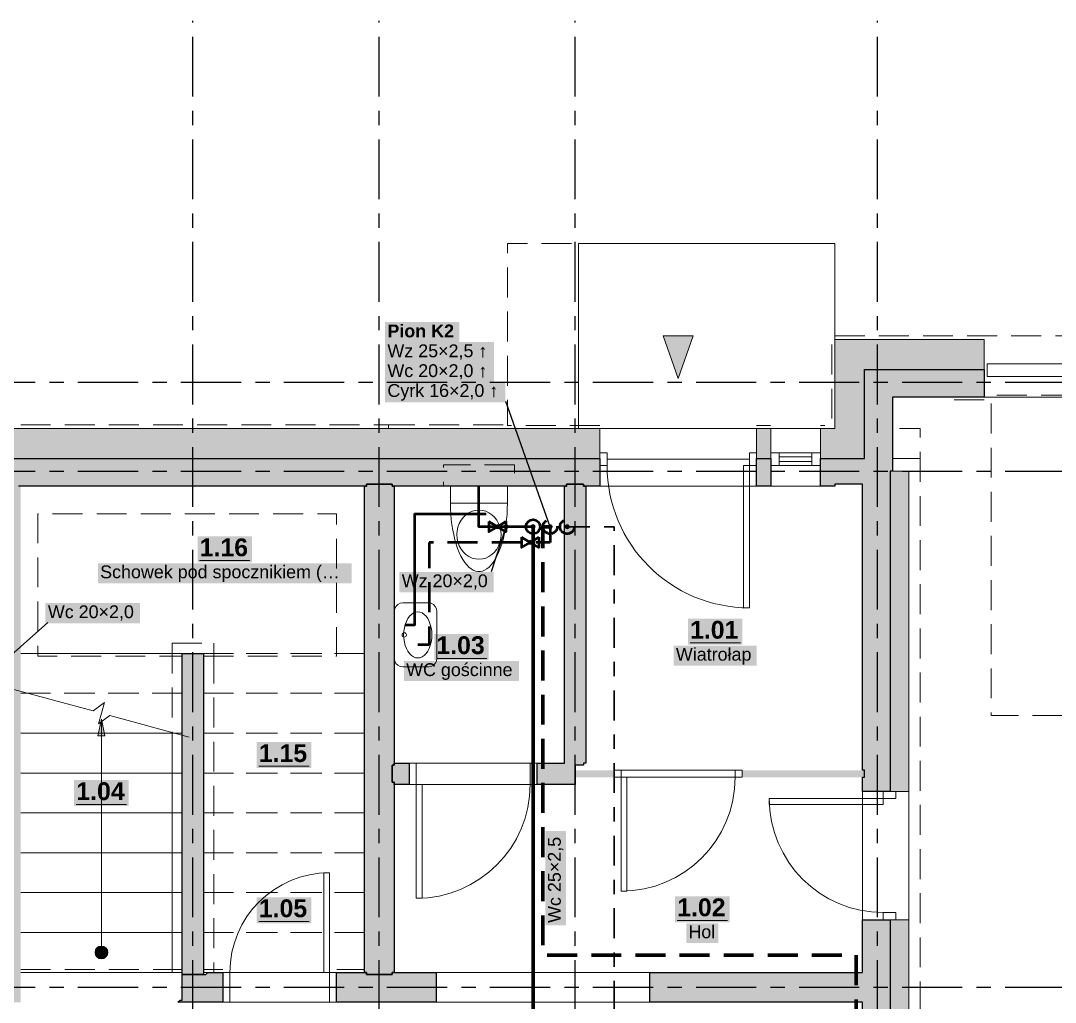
# Model space of a CAD drawing. Header units: metres. Extents: x -4.1 to 23.7, y -4.1 to 11.9.
# Drawn here: x 5.98 to 13.25, y 5.02 to 11.91 of the extents above; entities that cross this region are included whole.
import ezdxf

# ---------------------------------------------------------------- set-up
doc = ezdxf.new("R2010")
doc.units = ezdxf.units.M
for name, pattern in [('KRESKOWA', [5.25, 4.2, -1.05]), ('PUNKTOWA', [10.5, 8.4, -1.05, 0, -1.05]), ('PUNKTOWA_KROTKA', [6.3, 4.2, -1.05, 0, -1.05])]:
    doc.linetypes.add(name, pattern=pattern)
doc.layers.add('A-MASKA', color=7, linetype='Continuous', lineweight=18)
doc.layers.add('S-OPISY', color=2, linetype='Continuous', lineweight=25)
for name, color, linetype, lineweight, true_color in [('I-OSIE', 8, 'PUNKTOWA', 18, 0x7a7a7a), ('I-PODKLAD', 8, 'Continuous', 18, 0x9a9a9a), ('I-PODKLAD-SCIANY', 8, 'Continuous', 25, 0x6e6e6e), ('I-PODKLAD-WYPELN', 254, 'Continuous', 18, 0xe6e6e6), ('I-POMIESZCZENIA', 8, 'Continuous', 25, 0x4a4a4a), ('S-CWU', 1, 'KRESKOWA', 35, 0xd00000), ('S-CYRK', 6, 'PUNKTOWA_KROTKA', 25, 0xb000b0), ('S-URZADZENIA', 2, 'Continuous', 35, 0x303030), ('S-WODA', 5, 'Continuous', 35, 0x0050c8)]:
    doc.layers.add(name, color=color, linetype=linetype, lineweight=lineweight, true_color=true_color)
doc.styles.add('PL_ARIAL', font='arial.ttf')
doc.styles.add('PL_ARIAL_B', font='arialbd.ttf')

msp = doc.modelspace()

# ---------------------------------------------------------------- hatches: boundary and pattern name
at = {"layer": 'A-MASKA', "true_color": 0xffffff}
for points in [[(8.5392, 9.6528), (9.0612, 9.6528), (9.0612, 9.7976), (8.5392, 9.7976)], [(8.5392, 9.5133), (9.3049, 9.5133), (9.3049, 9.6581), (8.5392, 9.6581)], [(8.5392, 9.3738), (9.3049, 9.3738), (9.3049, 9.5186), (8.5392, 9.5186)], [(8.5392, 9.2343), (9.3849, 9.2343), (9.3849, 9.3791), (8.5392, 9.3791)], [(7.2226, 8.1101), (7.6062, 8.1101), (7.6062, 8.2926), (7.2226, 8.2926)], [(6.5233, 7.9633), (8.3055, 7.9633), (8.3055, 8.1031), (6.5233, 8.1031)], [(8.64, 7.8981), (9.304, 7.8981), (9.304, 8.0429), (8.64, 8.0429)], [(6.1535, 7.6805), (6.8175, 7.6805), (6.8175, 7.8253), (6.1535, 7.8253)], [(10.6682, 7.5312), (11.0518, 7.5312), (11.0518, 7.7137), (10.6682, 7.7137)], [(8.8857, 7.423), (9.2693, 7.423), (9.2693, 7.6055), (8.8857, 7.6055)], [(10.5687, 7.3844), (11.1513, 7.3844), (11.1513, 7.5242), (10.5687, 7.5242)], [(8.6735, 7.2762), (9.4815, 7.2762), (9.4815, 7.416), (8.6735, 7.416)], [(7.6382, 6.665), (8.0218, 6.665), (8.0218, 6.8475), (7.6382, 6.8475)], [(6.3557, 6.3975), (6.7393, 6.3975), (6.7393, 6.58), (6.3557, 6.58)], [(9.8123, 5.5598), (9.8123, 6.2238), (9.6675, 6.2238), (9.6675, 5.5598)], [(7.6382, 5.575), (8.0218, 5.575), (8.0218, 5.7575), (7.6382, 5.7575)], [(10.5778, 5.582), (10.9614, 5.582), (10.9614, 5.7645), (10.5778, 5.7645)], [(10.6565, 5.4352), (10.8828, 5.4352), (10.8828, 5.575), (10.6565, 5.575)]]:
    msp.add_hatch(color=7, dxfattribs=at).paths.add_polyline_path(points)
at = {"layer": 'I-PODKLAD-WYPELN', "true_color": 0xcfcfcf}
for points in [[(10.6, 9.4), (10.705, 9.7), (10.495, 9.7)], [(6.5475, 7.008), (6.5724, 6.8906), (6.5226, 6.8906)], [(9.875, 6.65), (10.15, 6.65), (10.15, 6.6), (9.875, 6.6)], [(11.91, 6.6), (11.05, 6.6), (11.05, 6.65), (11.91, 6.65)]]:
    msp.add_hatch(color=7, dxfattribs=at).paths.add_polyline_path(points)
at = {"layer": 'I-PODKLAD-WYPELN', "true_color": 0xe4e4e4}
h = msp.add_hatch(color=7, dxfattribs=at)
h.paths.add_polyline_path([(11.895, 8.66), (11.895, 8.66), (11.7, 8.66), (11.7, 8.66), (11.7, 8.66), (11.7, 8.66), (11.7, 8.66), (11.7, 8.66), (11.7, 8.66), (11.7, 8.66), (11.7, 8.66), (11.7, 8.66), (11.7, 8.66), (11.7, 8.66), (11.7, 8.66), (11.7, 8.66), (11.7, 8.66), (11.7, 8.66), (11.7, 8.66), (11.7, 8.645), (11.7, 8.645), (11.7, 8.645), (11.6, 8.645), (11.6, 8.645), (11.6, 8.645), (11.6, 8.84), (11.6, 8.84), (11.6, 8.84), (11.6, 8.84), (11.6, 9.05), (11.7, 9.05), (11.7, 9.675), (12.75, 9.675), (12.75, 9.465), (12.75, 9.27), (12.105, 9.27), (12.105, 9.27), (12.105, 9.27), (12.105, 9.27), (12.105, 8.75), (12.105, 8.75), (12.105, 8.75), (12.22, 8.75), (12.22, 8.75), (12.22, 8.75), (12.22, 6.5), (12.22, 6.5), (12.22, 6.5), (12.09, 6.5), (12.09, 6.5), (12.09, 6.5), (12.09, 6.5), (12.09, 6.5), (11.895, 6.5), (11.895, 6.5), (11.895, 6.5), (11.895, 6.6), (11.895, 6.6), (11.895, 6.6), (11.05, 6.6), (11.05, 6.65), (11.895, 6.65), (11.895, 6.65), (11.895, 6.65), (11.895, 8.66)])
h.paths.add_polyline_path([(11.91, 9.285), (11.91, 9.285), (11.91, 9.285), (11.91, 9.285)], flags=0)
h.paths.add_polyline_path([(11.91, 8.84), (11.91, 8.84), (11.91, 8.84), (11.91, 8.84)], flags=0)
h.paths.add_polyline_path([(11.91, 8.75), (11.91, 8.75), (11.91, 8.75), (11.91, 8.75), (11.91, 8.75)], flags=0)
h.paths.add_polyline_path([(12.09, 8.75), (12.09, 8.75), (12.09, 8.75), (12.09, 8.75), (12.09, 8.75)], flags=0)
h.paths.add_polyline_path([(12.09, 9.285), (12.09, 9.285), (12.09, 9.285), (12.09, 9.285)], flags=0)
h = msp.add_hatch(color=7, dxfattribs=at)
h.paths.add_polyline_path([(5.27, 5.23), (5.27, 5.23), (5.27, 5.23), (5.27, 6.35), (5.27, 6.35), (5.27, 6.35), (5.27, 6.35), (5.27, 6.35), (5.15, 6.35), (5.15, 6.35), (5.15, 6.35), (5.15, 6.365), (5.15, 6.365), (5.15, 6.365), (5.15, 6.365), (5.15, 6.5), (5.15, 6.5), (5.15, 6.5), (5.15, 6.5), (5.15, 6.5), (5.77, 6.5), (5.77, 6.5), (5.77, 6.5), (5.77, 6.5), (5.77, 6.5), (5.77, 8.645), (5.77, 8.645), (5.77, 8.645), (5.77, 8.645), (5.77, 8.645), (5.1, 8.645), (5.1, 8.645), (5.1, 8.645), (5.1, 8.84), (5.1, 8.84), (5.1, 8.84), (5.1, 8.84), (5.1, 9.05), (10.05, 9.05), (10.05, 8.84), (10.05, 8.84), (10.05, 8.84), (10.05, 8.84), (10.05, 8.645), (10.05, 8.645), (10.05, 8.645), (9.95, 8.645), (9.95, 6.7), (9.935, 6.7), (9.935, 6.7), (9.935, 6.7), (9.935, 6.7), (9.935, 6.7), (9.935, 6.7), (9.935, 6.7), (9.935, 6.7), (9.935, 6.7), (9.935, 6.7), (9.935, 6.7), (9.935, 6.685), (9.875, 6.685), (9.875, 6.685), (9.875, 6.685), (9.875, 6.685), (9.875, 6.685), (9.875, 6.65), (10.15, 6.65), (10.15, 6.6), (9.875, 6.6), (9.875, 6.565), (9.875, 6.565), (9.875, 6.565), (9.875, 6.55), (9.875, 6.55), (9.875, 6.55), (9.61, 6.55), (9.61, 6.55), (9.61, 6.55), (9.61, 6.565), (9.61, 6.565), (9.61, 6.565), (9.61, 6.565), (9.61, 6.7), (9.61, 6.7), (9.61, 6.7), (9.61, 6.7), (9.61, 6.7), (9.8, 6.7), (9.8, 8.645), (8.605, 8.645), (8.605, 8.645), (8.605, 8.645), (8.605, 6.7), (8.605, 6.7), (8.605, 6.7), (8.605, 6.7), (8.605, 6.7), (8.71, 6.7), (8.71, 6.7), (8.71, 6.7), (8.71, 6.7), (8.71, 6.7), (8.71, 6.565), (8.71, 6.565), (8.71, 6.565), (8.71, 6.55), (8.71, 6.55), (8.71, 6.55), (8.605, 6.55), (8.605, 6.55), (8.605, 6.55), (8.605, 5.23), (8.605, 5.23), (8.605, 5.23), (8.9, 5.23), (8.9, 5.23), (8.9, 5.23), (8.9, 5.23), (8.9, 5.23), (8.9, 5.035), (8.9, 5.035), (8.9, 5.035), (8.9, 5.02), (8.9, 5.02), (8.9, 5.02), (8.5, 5.02), (8.5, 5.02), (8.5, 5.02), (8.5, 5.02), (8.5, 5.02), (8.2, 5.02), (8.2, 5.02), (8.2, 5.02), (8.2, 5.035), (8.2, 5.035), (8.2, 5.035), (8.2, 5.035), (8.2, 5.23), (8.2, 5.23), (8.2, 5.23), (8.2, 5.23), (8.2, 5.23), (8.395, 5.23), (8.395, 5.23), (8.395, 5.23), (8.395, 5.23), (8.395, 5.23), (8.395, 8.645), (8.395, 8.645), (8.395, 8.645), (8.395, 8.645), (8.395, 8.645), (5.98, 8.645), (5.98, 8.645), (5.98, 8.645), (5.98, 5.02), (5.98, 5.02), (5.98, 5.02), (5.98, 5.02), (5.98, 5.02), (5.1, 5.02), (5.1, 5.02), (5.1, 5.02), (5.1, 5.035), (5.1, 5.035), (5.1, 5.035), (5.1, 5.035), (5.1, 5.23), (5.1, 5.23), (5.1, 5.23), (5.1, 5.23), (5.1, 5.23), (5.27, 5.23), (5.27, 5.23)])
h.paths.add_polyline_path([(8.5, 5.035), (8.5, 5.035), (8.5, 5.035), (8.5, 5.035), (8.5, 5.035), (8.5, 5.035), (8.5, 5.02)], flags=0)
h.paths.add_polyline_path([(5.77, 5.23), (5.77, 5.23), (5.77, 5.23), (5.77, 5.23), (5.77, 5.23), (5.77, 5.23), (5.77, 5.23), (5.77, 5.23), (5.77, 5.23), (5.77, 6.35), (5.77, 6.35), (5.77, 6.35), (5.37, 6.35), (5.37, 6.35), (5.37, 6.35), (5.37, 5.23), (5.37, 5.23), (5.37, 5.23)], flags=0)
h.paths.add_polyline_path([(8.5, 5.215), (8.5, 5.215), (8.5, 5.215), (8.5, 5.215), (8.5, 5.215), (8.5, 5.215), (8.5, 5.215), (8.5, 5.215), (8.5, 5.215)], flags=0)
for points in [[(11.15, 8.645), (11.15, 8.84), (11.15, 8.84), (11.15, 8.84), (11.15, 8.84), (11.15, 9.05), (11.25, 9.05), (11.25, 8.84), (11.25, 8.84), (11.25, 8.84), (11.25, 8.84), (11.25, 8.645), (11.25, 8.645), (11.25, 8.645), (11.15, 8.645), (11.15, 8.645)], [(7.115, 5.035), (7.115, 5.035), (7.115, 5.035), (7.115, 5.035), (7.115, 5.035), (7.115, 5.035), (7.115, 5.035), (7.115, 5.035), (7.115, 5.035), (7.115, 5.035), (7.115, 5.035), (7.115, 5.215), (7.115, 5.215), (7.115, 5.215), (7.115, 5.215), (7.115, 5.215), (7.115, 5.215), (7.115, 7.47), (7.265, 7.47), (7.265, 5.215), (7.28, 5.215), (7.28, 5.215), (7.28, 5.215), (7.28, 5.215), (7.28, 5.215), (7.28, 5.215), (7.28, 5.215), (7.28, 5.215), (7.28, 5.215), (7.28, 5.215), (7.28, 5.215), (7.28, 5.215), (7.295, 5.23), (7.295, 5.23), (7.295, 5.23), (7.295, 5.23), (7.295, 5.23), (7.4, 5.23), (7.4, 5.23), (7.4, 5.23), (7.4, 5.23), (7.4, 5.23), (7.4, 5.035), (7.4, 5.035), (7.4, 5.035), (7.4, 5.02), (7.4, 5.02), (7.4, 5.02), (7.085, 5.02), (7.085, 5.02), (7.085, 5.02), (7.1, 5.035), (7.1, 5.035), (7.1, 5.035), (7.115, 5.035), (7.115, 5.035), (7.115, 5.035), (7.115, 5.035), (7.115, 5.035), (7.115, 5.035)]]:
    msp.add_hatch(color=7, dxfattribs=at).paths.add_polyline_path(points)
h = msp.add_hatch(color=7, dxfattribs=at)
h.paths.add_polyline_path([(11.895, 5.23), (11.895, 5.23), (11.895, 5.23), (11.895, 5.6), (11.895, 5.6), (11.895, 5.6), (12.09, 5.6), (12.09, 5.6), (12.09, 5.6), (12.09, 5.6), (12.09, 5.6), (12.22, 5.6), (12.22, 5.6), (12.22, 5.6), (12.22, 3.095), (13.6, 3.095), (13.6, 2.965), (13.6, 2.77), (12.22, 2.77), (12.22, 2.785), (12.105, 2.785), (12.105, 1.25), (12.09, 1.25), (11.895, 1.25), (11.895, 2.875), (11.895, 2.875), (11.895, 2.875), (11.895, 2.875), (11.895, 5.02), (11.895, 5.02), (11.895, 5.02), (10.4, 5.02), (10.4, 5.02), (10.4, 5.02), (10.4, 5.035), (10.4, 5.035), (10.4, 5.035), (10.4, 5.035), (10.4, 5.23), (10.4, 5.23), (10.4, 5.23), (10.4, 5.23), (10.4, 5.23), (11.895, 5.23), (11.895, 5.23)])
h.paths.add_polyline_path([(12.09, 2.965), (12.09, 2.965), (12.09, 2.965), (12.09, 2.965)], flags=0)
h.paths.add_polyline_path([(12.22, 2.965), (12.22, 2.965), (12.22, 2.965), (12.22, 2.965)], flags=0)
h.paths.add_polyline_path([(12.09, 2.875), (12.09, 2.875), (12.09, 2.875), (12.09, 2.875)], flags=0)
at = {"layer": 'I-PODKLAD-WYPELN', "true_color": 0xffffff}
msp.add_hatch(color=7, dxfattribs=at).paths.add_polyline_path([(6.5925, 5.37), (6.5923, 5.3656), (6.5916, 5.3612), (6.5906, 5.3569), (6.5891, 5.3528), (6.5872, 5.3488), (6.5849, 5.345), (6.5823, 5.3415), (6.5793, 5.3382), (6.576, 5.3352), (6.5725, 5.3326), (6.5687, 5.3303), (6.5647, 5.3284), (6.5606, 5.3269), (6.5563, 5.3259), (6.5519, 5.3252), (6.5475, 5.325), (6.5431, 5.3252), (6.5387, 5.3259), (6.5344, 5.3269), (6.5303, 5.3284), (6.5263, 5.3303), (6.5225, 5.3326), (6.519, 5.3352), (6.5157, 5.3382), (6.5127, 5.3415), (6.5101, 5.345), (6.5078, 5.3488), (6.5059, 5.3528), (6.5044, 5.3569), (6.5034, 5.3612), (6.5027, 5.3656), (6.5025, 5.37), (6.5027, 5.3744), (6.5034, 5.3788), (6.5044, 5.3831), (6.5059, 5.3872), (6.5078, 5.3912), (6.5101, 5.395), (6.5127, 5.3985), (6.5157, 5.4018), (6.519, 5.4048), (6.5225, 5.4074), (6.5263, 5.4097), (6.5303, 5.4116), (6.5344, 5.4131), (6.5387, 5.4141), (6.5431, 5.4148), (6.5475, 5.415), (6.5519, 5.4148), (6.5563, 5.4141), (6.5606, 5.4131), (6.5647, 5.4116), (6.5687, 5.4097), (6.5725, 5.4074), (6.576, 5.4048), (6.5793, 5.4018), (6.5823, 5.3985), (6.5849, 5.395), (6.5872, 5.3912), (6.5891, 5.3872), (6.5906, 5.3831), (6.5916, 5.3788), (6.5923, 5.3744)])
at = {"layer": 'S-CWU', "true_color": 0x000000}
msp.add_hatch(color=7, dxfattribs=at).paths.add_polyline_path([(9.7175, 8.36), (9.7169, 8.3645), (9.7152, 8.3687), (9.7124, 8.3724), (9.7087, 8.3752), (9.7045, 8.3769), (9.7, 8.3775), (9.6955, 8.3769), (9.6913, 8.3752), (9.6876, 8.3724), (9.6848, 8.3687), (9.6831, 8.3645), (9.6825, 8.36), (9.6831, 8.3555), (9.6848, 8.3513), (9.6876, 8.3476), (9.6913, 8.3448), (9.6955, 8.3431), (9.7, 8.3425), (9.7045, 8.3431), (9.7087, 8.3448), (9.7124, 8.3476), (9.7152, 8.3513), (9.7169, 8.3555)])
at = {"layer": 'S-CYRK', "true_color": 0x000000}
msp.add_hatch(color=7, dxfattribs=at).paths.add_polyline_path([(9.8375, 8.36), (9.8369, 8.3645), (9.8352, 8.3687), (9.8324, 8.3724), (9.8287, 8.3752), (9.8245, 8.3769), (9.82, 8.3775), (9.8155, 8.3769), (9.8112, 8.3752), (9.8076, 8.3724), (9.8048, 8.3687), (9.8031, 8.3645), (9.8025, 8.36), (9.8031, 8.3555), (9.8048, 8.3513), (9.8076, 8.3476), (9.8112, 8.3448), (9.8155, 8.3431), (9.82, 8.3425), (9.8245, 8.3431), (9.8287, 8.3448), (9.8324, 8.3476), (9.8352, 8.3513), (9.8369, 8.3555)])
at = {"layer": 'S-OPISY', "true_color": 0x000000}
for points in [[(9.4075, 8.36), (9.4069, 8.3645), (9.4052, 8.3687), (9.4024, 8.3724), (9.3987, 8.3752), (9.3945, 8.3769), (9.39, 8.3775), (9.3855, 8.3769), (9.3813, 8.3752), (9.3776, 8.3724), (9.3748, 8.3687), (9.3731, 8.3645), (9.3725, 8.36), (9.3731, 8.3555), (9.3748, 8.3513), (9.3776, 8.3476), (9.3813, 8.3448), (9.3855, 8.3431), (9.39, 8.3425), (9.3945, 8.3431), (9.3987, 8.3448), (9.4024, 8.3476), (9.4052, 8.3513), (9.4069, 8.3555)], [(9.7175, 8.36), (9.7169, 8.3645), (9.7152, 8.3687), (9.7124, 8.3724), (9.7087, 8.3752), (9.7045, 8.3769), (9.7, 8.3775), (9.6955, 8.3769), (9.6913, 8.3752), (9.6876, 8.3724), (9.6848, 8.3687), (9.6831, 8.3645), (9.6825, 8.36), (9.6831, 8.3555), (9.6848, 8.3513), (9.6876, 8.3476), (9.6913, 8.3448), (9.6955, 8.3431), (9.7, 8.3425), (9.7045, 8.3431), (9.7087, 8.3448), (9.7124, 8.3476), (9.7152, 8.3513), (9.7169, 8.3555)]]:
    msp.add_hatch(color=7, dxfattribs=at).paths.add_polyline_path(points)
at = {"layer": 'S-URZADZENIA', "true_color": 0x000000}
for points in [[(9.3468, 8.36), (9.3455, 8.3664), (9.3419, 8.3719), (9.3364, 8.3755), (9.33, 8.3768), (9.3236, 8.3755), (9.3181, 8.3719), (9.3145, 8.3664), (9.3132, 8.36), (9.3145, 8.3536), (9.3181, 8.3481), (9.3236, 8.3445), (9.33, 8.3432), (9.3364, 8.3445), (9.3419, 8.3481), (9.3455, 8.3536)], [(9.5768, 8.25), (9.5755, 8.2564), (9.5719, 8.2619), (9.5664, 8.2655), (9.56, 8.2668), (9.5536, 8.2655), (9.5481, 8.2619), (9.5445, 8.2564), (9.5432, 8.25), (9.5445, 8.2436), (9.5481, 8.2381), (9.5536, 8.2345), (9.56, 8.2332), (9.5664, 8.2345), (9.5719, 8.2381), (9.5755, 8.2436)]]:
    msp.add_hatch(color=7, dxfattribs=at).paths.add_polyline_path(points)
at = {"layer": 'S-WODA', "true_color": 0x000000}
msp.add_hatch(color=7, dxfattribs=at).paths.add_polyline_path([(9.5975, 8.36), (9.5969, 8.3645), (9.5952, 8.3687), (9.5924, 8.3724), (9.5887, 8.3752), (9.5845, 8.3769), (9.58, 8.3775), (9.5755, 8.3769), (9.5713, 8.3752), (9.5676, 8.3724), (9.5648, 8.3687), (9.5631, 8.3645), (9.5625, 8.36), (9.5631, 8.3555), (9.5648, 8.3513), (9.5676, 8.3476), (9.5713, 8.3448), (9.5755, 8.3431), (9.58, 8.3425), (9.5845, 8.3431), (9.5887, 8.3448), (9.5924, 8.3476), (9.5952, 8.3513), (9.5969, 8.3555)])

# ---------------------------------------------------------------- linework, layer by layer
at = {"layer": 'I-OSIE', "linetype": 'PUNKTOWA', "lineweight": 25, "ltscale": 0.050061, "flags": 128}
for points in [[(7.19, -3.75), (7.19, 11.914)], [(8.5, -3.75), (8.5, 11.914)], [(9.875, -3.75), (9.875, 11.914)], [(12, -3.75), (12, 11.914)]]:
    msp.add_lwpolyline(points, dxfattribs=at)
at = {"layer": 'I-OSIE', "linetype": 'PUNKTOWA', "lineweight": 25, "ltscale": 0.050447, "flags": 128}
for points in [[(-3.75, 9.375), (23.6883, 9.375)], [(-3.75, 8.75), (23.6883, 8.75)], [(-3.75, 5.125), (23.6883, 5.125)]]:
    msp.add_lwpolyline(points, dxfattribs=at)
at = {"layer": 'I-PODKLAD', "linetype": 'KRESKOWA', "lineweight": 13, "ltscale": 0.05, "flags": 128}
for points in [[(10.0495, 9.07), (9.4, 9.07), (9.4, 10.35), (11.7, 10.35), (11.7, 9.695), (11.68, 9.695), (11.68, 9.07), (11.6005, 9.07)], [(11.7005, 9.7), (18.7, 9.7), (18.7, -0.325), (18.6755, -0.325)], [(12.7495, 9.25), (12.5, 9.25)], [(3.8105, 9.075), (8.5645, 9.075)], [(8.565, 9.0505), (8.565, 9.075), (9.3995, 9.075)], [(11.2495, 9.07), (11.1505, 9.07)], [(12.3, 3.0955), (12.3, 9.05), (12.1055, 9.05)], [(12.1055, 8.84), (12.2995, 8.84)], [(7.2655, 7.45), (8.2, 7.45), (8.2, 8.45), (6.1, 8.45), (6.1, 7.45), (7.1145, 7.45)], [(7.044, 7.47), (7.044, 7.541)], [(7.044, 7.541), (7.336, 7.541)], [(7.336, 7.541), (7.336, 7.47)], [(7.1149, 7.47), (5.9801, 7.47)], [(5.9801, 7.47), (7.1149, 7.47)], [(7.044, 6.71), (7.044, 7.47)], [(8.3949, 7.47), (7.2651, 7.47)], [(7.2651, 7.47), (8.3949, 7.47)], [(7.336, 7.47), (7.336, 5.2301)], [(7.1149, 7.19), (5.9801, 7.19)], [(5.9801, 7.19), (7.1149, 7.19)], [(7.2651, 7.19), (8.3949, 7.19)], [(8.3949, 7.19), (7.2651, 7.19)], [(5.9801, 6.91), (7.1149, 6.91)], [(7.2651, 6.91), (8.3949, 6.91)], [(8.3949, 6.91), (7.2651, 6.91)], [(7.2651, 6.63), (8.3949, 6.63)], [(8.3949, 6.63), (7.2651, 6.63)], [(7.2651, 6.35), (8.3949, 6.35)], [(8.3949, 6.35), (7.2651, 6.35)], [(7.2651, 6.07), (8.3949, 6.07)], [(8.3949, 6.07), (7.2651, 6.07)], [(7.2651, 5.79), (8.3949, 5.79)], [(8.3949, 5.79), (7.2651, 5.79)], [(7.2651, 5.51), (8.3949, 5.51)], [(8.3949, 5.51), (7.2651, 5.51)], [(5.9805, 5.25), (7.1145, 5.25)], [(7.2655, 5.25), (7.3995, 5.25)], [(8.2005, 5.25), (8.3945, 5.25)], [(7.2651, 5.23), (7.2949, 5.23)], [(7.4001, 5.23), (8.1999, 5.23)], [(8.9, 5.23), (10.4, 5.23)], [(8.9, 5.02), (10.4, 5.02)]]:
    msp.add_lwpolyline(points, dxfattribs=at)
at = {"layer": 'I-PODKLAD', "lineweight": 13, "ltscale": 0.05}
for points in [[(9.9, 9.0505), (9.9, 10.35), (11.7, 10.35), (11.7, 9.6755)], [(12.7505, 9.27), (17.7495, 9.27)], [(11.1495, 9.05), (10.0505, 9.05)], [(11.5995, 9.05), (11.2505, 9.05)], [(10.0505, 8.645), (11.1495, 8.645)], [(11.2505, 8.645), (11.5995, 8.645)], [(5.9805, 7.47), (7.1145, 7.47)], [(7.1633, 6.8829), (6.6054, 7.0343), (6.5271, 6.9747), (6.5679, 7.1253), (6.4896, 7.0657), (5.9317, 7.2171)], [(6.5475, 5.37), (6.5475, 7.008)], [(7.1149, 6.91), (5.9801, 6.91)], [(7.044, 5.27), (7.044, 6.71)], [(9.6095, 6.7), (8.7105, 6.7)], [(5.9801, 6.63), (7.1149, 6.63)], [(11.0495, 6.65), (10.1505, 6.65)], [(8.7105, 6.55), (9.6095, 6.55)], [(10.1505, 6.6), (11.0495, 6.6)], [(11.895, 6.4995), (11.895, 5.6005)], [(12.22, 5.6005), (12.22, 6.4995)], [(5.9801, 6.35), (7.1149, 6.35)], [(5.9801, 6.07), (7.1149, 6.07)], [(5.9801, 5.79), (7.1149, 5.79)], [(5.9801, 5.51), (7.1149, 5.51)], [(7.044, 5.23), (7.044, 5.27)], [(5.9801, 5.23), (7.1149, 5.23)], [(7.2655, 5.23), (7.2943, 5.23)], [(8.1995, 5.23), (7.4005, 5.23)], [(10.3995, 5.23), (8.9005, 5.23)], [(7.4005, 5.02), (8.1995, 5.02)], [(8.9005, 5.02), (10.3995, 5.02)]]:
    msp.add_lwpolyline(points, dxfattribs=at)
for points in [[(10.6, 9.4), (10.705, 9.7), (10.495, 9.7)], [(6.5475, 7.008), (6.5724, 6.8906), (6.5226, 6.8906)]]:
    msp.add_lwpolyline(points, close=True, dxfattribs=at)
at = {"layer": 'I-PODKLAD', "lineweight": 18, "ltscale": 0.05}
for points in [[(17.73, 9.505), (12.77, 9.505), (12.77, 9.415), (17.73, 9.415)], [(10.05, 8.79), (10.1, 8.79), (10.1, 8.88), (10.05, 8.88)], [(11.15, 8.79), (11.1, 8.79), (11.1, 8.88), (11.15, 8.88)], [(11.6, 8.79), (11.25, 8.79), (11.25, 8.88), (11.6, 8.88)], [(11.1, 8.79), (11.1, 7.79), (11.06, 7.79), (11.06, 8.79)], [(9.4, 8.645), (9, 8.645), (9, 8.525), (9.4, 8.525)], [(9.045, 8.3042), (9.0469, 8.2772), (9.0526, 8.2508), (9.0619, 8.2258), (9.0746, 8.2026), (9.0904, 8.182), (9.1089, 8.1644), (9.1296, 8.1502), (9.1521, 8.1399), (9.1758, 8.1335), (9.2, 8.1314), (9.2242, 8.1335), (9.2479, 8.1399), (9.2704, 8.1502), (9.2911, 8.1644), (9.3096, 8.182), (9.3254, 8.2026), (9.3381, 8.2258), (9.3474, 8.2508), (9.3531, 8.2772), (9.355, 8.3042), (9.3531, 8.3312), (9.3474, 8.3576), (9.3381, 8.3826), (9.3254, 8.4058), (9.3096, 8.4264), (9.2911, 8.444), (9.2704, 8.4582), (9.2479, 8.4685), (9.2242, 8.4749), (9.2, 8.477), (9.1758, 8.4749), (9.1521, 8.4685), (9.1296, 8.4582), (9.1089, 8.444), (9.0904, 8.4264), (9.0746, 8.4058), (9.0619, 8.3826), (9.0526, 8.3576), (9.0469, 8.3312)], [(8.605, 7.435), (8.6079, 7.4165), (8.6165, 7.3997), (8.6297, 7.3865), (8.6465, 7.3779), (8.665, 7.375), (8.845, 7.375), (8.8635, 7.3779), (8.8803, 7.3865), (8.8935, 7.3997), (8.9021, 7.4165), (8.905, 7.435), (8.905, 7.765), (8.9021, 7.7835), (8.8935, 7.8003), (8.8803, 7.8135), (8.8635, 7.8221), (8.845, 7.825), (8.665, 7.825), (8.6465, 7.8221), (8.6297, 7.8135), (8.6165, 7.8003), (8.6079, 7.7835), (8.605, 7.765)], [(8.77, 7.438), (8.7855, 7.44), (8.8006, 7.4459), (8.8149, 7.4557), (8.8282, 7.4689), (8.84, 7.4854), (8.8501, 7.5048), (8.8582, 7.5265), (8.8642, 7.5499), (8.8678, 7.5747), (8.869, 7.6), (8.8678, 7.6253), (8.8642, 7.6501), (8.8582, 7.6735), (8.8501, 7.6952), (8.84, 7.7146), (8.8282, 7.7311), (8.8149, 7.7443), (8.8006, 7.7541), (8.7855, 7.76), (8.77, 7.762), (8.7545, 7.76), (8.7394, 7.7541), (8.7251, 7.7443), (8.7118, 7.7311), (8.7, 7.7146), (8.6899, 7.6952), (8.6818, 7.6735), (8.6758, 7.6501), (8.6722, 7.6253), (8.671, 7.6), (8.6722, 7.5747), (8.6758, 7.5499), (8.6818, 7.5265), (8.6899, 7.5048), (8.7, 7.4854), (8.7118, 7.4689), (8.7251, 7.4557), (8.7394, 7.4459), (8.7545, 7.44)], [(8.71, 6.55), (8.76, 6.55), (8.76, 6.7), (8.71, 6.7)], [(9.61, 6.55), (9.56, 6.55), (9.56, 6.7), (9.61, 6.7)], [(10.15, 6.6), (10.2, 6.6), (10.2, 6.65), (10.15, 6.65)], [(11.05, 6.6), (11, 6.6), (11, 6.65), (11.05, 6.65)], [(8.76, 6.55), (8.76, 5.75), (8.8, 5.75), (8.8, 6.55)], [(10.2, 6.6), (10.2, 5.8), (10.24, 5.8), (10.24, 6.6)], [(12.04, 6.5), (12.04, 6.45), (12.13, 6.45), (12.13, 6.5)], [(12.04, 6.45), (11.24, 6.45), (11.24, 6.41), (12.04, 6.41)], [(8.15, 5.23), (8.15, 5.93), (8.11, 5.93), (8.11, 5.23)], [(12.04, 5.6), (12.04, 5.65), (12.13, 5.65), (12.13, 5.6)], [(7.4, 5.23), (7.45, 5.23), (7.45, 5.02), (7.4, 5.02)], [(8.2, 5.23), (8.15, 5.23), (8.15, 5.02), (8.2, 5.02)]]:
    msp.add_lwpolyline(points, close=True, dxfattribs=at)
at = {"layer": 'I-PODKLAD', "linetype": 'KRESKOWA', "lineweight": 18, "ltscale": 0.05, "flags": 128}
for points in [[(17.7, 9.285), (12.8, 9.285), (12.8, 7.035), (17.7, 7.035)], [(9.45, 8.795), (8.95, 8.795), (8.95, 8.645), (9.45, 8.645)]]:
    msp.add_lwpolyline(points, close=True, dxfattribs=at)
at = {"layer": 'I-PODKLAD', "lineweight": 18, "ltscale": 0.05}
for points in [[(11.31, 8.79), (11.31, 8.88)], [(11.54, 8.79), (11.54, 8.88)], [(11.1, 8.835), (10.1, 8.835)], [(11.54, 8.8512), (11.31, 8.8512)], [(11.54, 8.8188), (11.31, 8.8188)], [(9, 8.525), (9.0006, 8.4864), (9.0026, 8.448), (9.0058, 8.4101), (9.0103, 8.373), (9.016, 8.3369), (9.0229, 8.3019), (9.031, 8.2685), (9.0401, 8.2366), (9.0503, 8.2067), (9.0615, 8.1788), (9.0735, 8.1532), (9.0864, 8.13), (9.1, 8.1093), (9.1143, 8.0913), (9.1291, 8.0762), (9.1444, 8.064), (9.16, 8.0547), (9.1759, 8.0485), (9.1919, 8.0454), (9.2081, 8.0454), (9.2241, 8.0485), (9.24, 8.0547), (9.2556, 8.064), (9.2709, 8.0762), (9.2857, 8.0913), (9.3, 8.1093), (9.3136, 8.13), (9.3265, 8.1532), (9.3385, 8.1788), (9.3497, 8.2067), (9.3599, 8.2366), (9.369, 8.2685), (9.3771, 8.3019), (9.384, 8.3369), (9.3897, 8.373), (9.3942, 8.4101), (9.3974, 8.448), (9.3994, 8.4864), (9.4, 8.525)]]:
    msp.add_lwpolyline(points, dxfattribs=at)
at = {"layer": 'I-PODKLAD', "lineweight": 13, "ltscale": 0.05}
for centre, radius in [((8.675, 7.6), 0.015), ((6.5475, 5.37), 0.045)]:
    msp.add_circle(centre, radius, dxfattribs=at)
for centre, radius, start, end in [((11.1, 8.79), 1, 180, 270), ((8.76, 6.55), 0.8, -90, 0), ((10.2, 6.6), 0.8, -90, 0), ((12.04, 6.45), 0.8, -180, -90), ((8.15, 5.23), 0.7, -270, -180)]:
    msp.add_arc(centre, radius, start, end, dxfattribs=at)
at = {"layer": 'I-PODKLAD-SCIANY', "lineweight": 13, "ltscale": 0.05}
for points in [[(11.6, 8.84), (11.6, 8.84), (11.6, 9.05), (11.6, 9.05), (11.6, 9.05), (11.7, 9.05), (11.7, 9.05), (11.7, 9.05), (11.7, 9.05), (11.7, 9.05), (11.7, 9.05), (11.7, 9.05), (11.7, 9.05), (11.7, 9.05), (11.7, 9.05), (11.7, 9.05), (11.7, 9.05), (11.7, 9.05), (11.7, 9.05), (11.7, 9.05), (11.7, 9.05), (11.7, 9.05), (11.7, 9.675), (11.7, 9.675), (11.7, 9.675), (12.75, 9.675), (12.75, 9.675), (12.75, 9.675), (12.75, 9.465), (12.75, 9.465), (12.75, 9.465), (11.91, 9.465), (11.91, 9.465), (11.91, 9.465), (11.91, 9.465), (11.91, 9.465), (11.91, 9.465), (11.91, 9.465), (11.91, 9.465), (11.91, 9.465), (11.91, 9.465), (11.91, 9.465), (11.91, 9.465), (11.91, 9.465), (11.91, 9.465), (11.91, 9.465), (11.91, 9.465), (11.91, 9.465), (11.91, 8.84), (11.91, 8.84), (11.91, 8.84), (11.6, 8.84)], [(5.1, 8.84), (5.1, 8.84), (5.1, 9.05), (5.1, 9.05), (5.1, 9.05), (10.05, 9.05), (10.05, 9.05), (10.05, 9.05), (10.05, 8.84), (10.05, 8.84), (10.05, 8.84), (5.1, 8.84)], [(11.15, 8.84), (11.15, 8.84), (11.15, 9.05), (11.15, 9.05), (11.15, 9.05), (11.25, 9.05), (11.25, 9.05), (11.25, 9.05), (11.25, 8.84), (11.25, 8.84), (11.25, 8.84), (11.15, 8.84)], [(12.09, 6.5), (12.09, 6.5), (12.09, 6.5), (12.09, 8.75), (12.09, 8.75), (12.09, 8.75), (12.09, 8.75), (12.09, 8.75), (12.22, 8.75), (12.22, 8.75), (12.22, 8.75), (12.22, 8.75), (12.22, 8.75), (12.22, 6.5), (12.22, 6.5), (12.22, 6.5), (12.22, 6.5), (12.09, 6.5)]]:
    msp.add_lwpolyline(points, close=True, dxfattribs=at)
at = {"layer": 'I-PODKLAD-SCIANY', "lineweight": 25, "ltscale": 0.05}
for points in [[(11.6, 8.645), (11.6, 8.645), (11.6, 8.645), (11.6, 8.84), (11.6, 8.84), (11.6, 8.84), (11.6, 8.84), (11.6, 8.84), (11.91, 8.84), (11.91, 8.84), (11.91, 8.84), (11.91, 8.84), (11.91, 8.84), (11.91, 8.84), (11.91, 8.84), (11.91, 8.84), (11.91, 8.84), (11.91, 8.84), (11.91, 8.84), (11.91, 8.84), (11.91, 8.84), (11.91, 8.84), (11.91, 8.84), (11.91, 8.84), (11.91, 8.84), (11.91, 9.285), (11.91, 9.465), (11.91, 9.465), (11.91, 9.465), (12.75, 9.465), (12.75, 9.465), (12.75, 9.465), (12.75, 9.27), (12.75, 9.27), (12.75, 9.27), (12.105, 9.27), (12.105, 9.27), (12.105, 9.27), (12.105, 9.27), (12.105, 9.27), (12.105, 9.27), (12.105, 9.27), (12.105, 9.27), (12.105, 9.27), (12.105, 9.27), (12.105, 9.27), (12.105, 9.27), (12.105, 9.27), (12.105, 9.27), (12.105, 9.27), (12.105, 9.27), (12.105, 9.27), (12.105, 8.75), (12.105, 8.75), (12.105, 8.75), (12.105, 8.75), (12.105, 8.75), (12.09, 8.75), (12.09, 8.75), (12.09, 8.75), (12.09, 8.75), (12.09, 8.75), (12.09, 8.75), (12.09, 8.75), (12.09, 8.75), (12.09, 8.75), (12.09, 8.75), (12.09, 8.75), (12.09, 8.75), (12.09, 8.75), (12.09, 8.75), (12.09, 8.75), (12.09, 8.75), (12.09, 8.75), (12.09, 6.5), (12.09, 6.5), (12.09, 6.5), (12.09, 6.5), (11.895, 6.5), (11.895, 6.5), (11.895, 6.5), (11.895, 6.5), (11.895, 6.6), (11.895, 6.6), (11.895, 6.6), (11.895, 6.6), (11.91, 6.6), (11.91, 6.6), (11.91, 6.6), (11.91, 6.6), (11.91, 6.6), (11.91, 6.6), (11.91, 6.6), (11.91, 6.6), (11.91, 6.6), (11.91, 6.6), (11.91, 6.6), (11.91, 6.6), (11.91, 6.6), (11.91, 6.6), (11.91, 6.6), (11.91, 6.6), (11.91, 6.6), (11.91, 6.65), (11.91, 6.65), (11.91, 6.65), (11.91, 6.65), (11.91, 6.65), (11.91, 6.65), (11.91, 6.65), (11.91, 6.65), (11.91, 6.65), (11.91, 6.65), (11.91, 6.65), (11.91, 6.65), (11.91, 6.65), (11.91, 6.65), (11.91, 6.65), (11.91, 6.65), (11.91, 6.65), (11.895, 6.65), (11.895, 6.65), (11.895, 6.65), (11.895, 6.65), (11.895, 8.66), (11.895, 8.66), (11.895, 8.66), (11.895, 8.66), (11.895, 8.66), (11.895, 8.66), (11.895, 8.66), (11.895, 8.66), (11.895, 8.66), (11.895, 8.66), (11.895, 8.66), (11.895, 8.66), (11.895, 8.66), (11.895, 8.66), (11.895, 8.66), (11.895, 8.66), (11.895, 8.66), (11.7, 8.66), (11.7, 8.66), (11.7, 8.66), (11.7, 8.66), (11.7, 8.66), (11.7, 8.66), (11.7, 8.66), (11.7, 8.66), (11.7, 8.66), (11.7, 8.66), (11.7, 8.66), (11.7, 8.66), (11.7, 8.66), (11.7, 8.66), (11.7, 8.66), (11.7, 8.66), (11.7, 8.66), (11.7, 8.645), (11.7, 8.645), (11.7, 8.645), (11.7, 8.645), (11.7, 8.645), (11.6, 8.645), (11.6, 8.645)], [(11.15, 8.645), (11.15, 8.645), (11.15, 8.645), (11.15, 8.84), (11.15, 8.84), (11.15, 8.84), (11.15, 8.84), (11.15, 8.84), (11.25, 8.84), (11.25, 8.84), (11.25, 8.84), (11.25, 8.84), (11.25, 8.84), (11.25, 8.645), (11.25, 8.645), (11.25, 8.645), (11.25, 8.645), (11.25, 8.645), (11.15, 8.645), (11.15, 8.645)], [(8.395, 8.645), (8.395, 8.645), (8.395, 8.645), (8.395, 8.645), (8.395, 8.645), (8.41, 8.645), (8.41, 8.645), (8.41, 8.645), (8.41, 8.645), (8.41, 8.645), (8.41, 8.645), (8.41, 8.645), (8.41, 8.645), (8.41, 8.645), (8.41, 8.645), (8.41, 8.645), (8.41, 8.645), (8.41, 8.645), (8.41, 8.645), (8.41, 8.645), (8.41, 8.645), (8.41, 8.645), (8.41, 8.66), (8.41, 8.66), (8.41, 8.66), (8.41, 8.66), (8.41, 8.66), (8.59, 8.66), (8.59, 8.66), (8.59, 8.66), (8.59, 8.66), (8.59, 8.66), (8.59, 8.645), (8.59, 8.645), (8.59, 8.645), (8.59, 8.645), (8.59, 8.645), (8.59, 8.645), (8.59, 8.645), (8.59, 8.645), (8.59, 8.645), (8.59, 8.645), (8.59, 8.645), (8.59, 8.645), (8.59, 8.645), (8.59, 8.645), (8.59, 8.645), (8.59, 8.645), (8.59, 8.645), (8.605, 8.645), (8.605, 8.645), (8.605, 8.645), (8.605, 8.645), (8.605, 8.645), (8.605, 6.685), (8.605, 6.685), (8.605, 6.685), (8.605, 6.685), (8.59, 6.685), (8.59, 6.685), (8.59, 6.685), (8.59, 6.685), (8.59, 6.685), (8.59, 6.685), (8.59, 6.685), (8.59, 6.685), (8.59, 6.685), (8.59, 6.685), (8.59, 6.685), (8.59, 6.685), (8.59, 6.685), (8.59, 6.685), (8.59, 6.685), (8.59, 6.685), (8.59, 6.685), (8.59, 6.565), (8.59, 6.565), (8.59, 6.565), (8.59, 6.565), (8.59, 6.565), (8.59, 6.565), (8.59, 6.565), (8.59, 6.565), (8.59, 6.565), (8.59, 6.565), (8.59, 6.565), (8.59, 6.565), (8.59, 6.565), (8.59, 6.565), (8.59, 6.565), (8.59, 6.565), (8.59, 6.565), (8.605, 6.565), (8.605, 6.565), (8.605, 6.565), (8.605, 6.565), (8.605, 5.23), (8.605, 5.23), (8.605, 5.23), (8.605, 5.23), (8.59, 5.23), (8.59, 5.23), (8.59, 5.23), (8.59, 5.23), (8.59, 5.23), (8.59, 5.23), (8.59, 5.23), (8.59, 5.23), (8.59, 5.23), (8.59, 5.23), (8.59, 5.23), (8.59, 5.23), (8.59, 5.23), (8.59, 5.23), (8.59, 5.23), (8.59, 5.23), (8.59, 5.23), (8.59, 5.215), (8.59, 5.215), (8.59, 5.215), (8.59, 5.215), (8.59, 5.215), (8.41, 5.215), (8.41, 5.215), (8.41, 5.215), (8.41, 5.215), (8.41, 5.215), (8.41, 5.23), (8.41, 5.23), (8.41, 5.23), (8.41, 5.23), (8.41, 5.23), (8.41, 5.23), (8.41, 5.23), (8.41, 5.23), (8.41, 5.23), (8.41, 5.23), (8.41, 5.23), (8.41, 5.23), (8.41, 5.23), (8.41, 5.23), (8.41, 5.23), (8.41, 5.23), (8.41, 5.23), (8.395, 5.23), (8.395, 5.23), (8.395, 5.23), (8.395, 5.23), (8.395, 5.23)], [(9.61, 6.565), (9.61, 6.7), (9.61, 6.7), (9.61, 6.7), (9.61, 6.7), (9.61, 6.7), (9.8, 6.7), (9.8, 6.7), (9.8, 6.7), (9.8, 6.7), (9.8, 6.7), (9.8, 6.7), (9.8, 6.7), (9.8, 6.7), (9.8, 6.7), (9.8, 6.7), (9.8, 6.7), (9.8, 6.7), (9.8, 6.7), (9.8, 6.7), (9.8, 6.7), (9.8, 6.7), (9.8, 6.7), (9.8, 8.645), (9.8, 8.645), (9.8, 8.645), (9.815, 8.645), (9.815, 8.645), (9.815, 8.645), (9.815, 8.645), (9.815, 8.645), (9.815, 8.645), (9.815, 8.645), (9.815, 8.645), (9.815, 8.645), (9.815, 8.645), (9.815, 8.645), (9.815, 8.645), (9.815, 8.645), (9.815, 8.645), (9.815, 8.645), (9.815, 8.645), (9.815, 8.645), (9.815, 8.66), (9.815, 8.66), (9.815, 8.66), (9.935, 8.66), (9.935, 8.66), (9.935, 8.66), (9.935, 8.645), (9.935, 8.645), (9.935, 8.645), (9.935, 8.645), (9.935, 8.645), (9.935, 8.645), (9.935, 8.645), (9.935, 8.645), (9.935, 8.645), (9.935, 8.645), (9.935, 8.645), (9.935, 8.645), (9.935, 8.645), (9.935, 8.645), (9.935, 8.645), (9.935, 8.645), (9.935, 8.645), (9.95, 8.645), (9.95, 8.645), (9.95, 8.645), (9.95, 6.7), (9.95, 6.7), (9.95, 6.7), (9.935, 6.7), (9.935, 6.7), (9.935, 6.7), (9.935, 6.7), (9.935, 6.7), (9.935, 6.7), (9.935, 6.7), (9.935, 6.7), (9.935, 6.7), (9.935, 6.7), (9.935, 6.7), (9.935, 6.7), (9.935, 6.7), (9.935, 6.7), (9.935, 6.7), (9.935, 6.7), (9.935, 6.7), (9.935, 6.685), (9.935, 6.685), (9.935, 6.685), (9.875, 6.685), (9.875, 6.685), (9.875, 6.685), (9.875, 6.685), (9.875, 6.685), (9.875, 6.685), (9.875, 6.685), (9.875, 6.685), (9.875, 6.685), (9.875, 6.685), (9.875, 6.685), (9.875, 6.685), (9.875, 6.685), (9.875, 6.685), (9.875, 6.685), (9.875, 6.685), (9.875, 6.685), (9.875, 6.55), (9.875, 6.55), (9.875, 6.55), (9.875, 6.55), (9.61, 6.55), (9.61, 6.55), (9.61, 6.55), (9.61, 6.55), (9.61, 6.565)], [(7.115, 5.215), (7.115, 5.215), (7.115, 7.47), (7.115, 7.47), (7.115, 7.47), (7.265, 7.47), (7.265, 7.47), (7.265, 7.47), (7.265, 5.215), (7.265, 5.215), (7.265, 5.215), (7.115, 5.215)], [(8.59, 6.685), (8.59, 6.685), (8.59, 6.685), (8.59, 6.685), (8.59, 6.685), (8.605, 6.685), (8.605, 6.685), (8.605, 6.685), (8.605, 6.685), (8.605, 6.685), (8.605, 6.685), (8.605, 6.685), (8.605, 6.685), (8.605, 6.685), (8.605, 6.685), (8.605, 6.685), (8.605, 6.685), (8.605, 6.685), (8.605, 6.685), (8.605, 6.685), (8.605, 6.685), (8.605, 6.685), (8.605, 6.7), (8.605, 6.7), (8.605, 6.7), (8.605, 6.7), (8.605, 6.7), (8.71, 6.7), (8.71, 6.7), (8.71, 6.7), (8.71, 6.7), (8.71, 6.7), (8.71, 6.55), (8.71, 6.55), (8.71, 6.55), (8.71, 6.55), (8.605, 6.55), (8.605, 6.55), (8.605, 6.55), (8.605, 6.55), (8.605, 6.565), (8.605, 6.565), (8.605, 6.565), (8.605, 6.565), (8.605, 6.565), (8.605, 6.565), (8.605, 6.565), (8.605, 6.565), (8.605, 6.565), (8.605, 6.565), (8.605, 6.565), (8.605, 6.565), (8.605, 6.565), (8.605, 6.565), (8.605, 6.565), (8.605, 6.565), (8.605, 6.565), (8.59, 6.565), (8.59, 6.565), (8.59, 6.565), (8.59, 6.565), (8.59, 6.565)], [(7.085, 5.02), (7.085, 5.02), (7.085, 5.02), (7.1, 5.035), (7.1, 5.035), (7.1, 5.035), (7.115, 5.035), (7.115, 5.035), (7.115, 5.035), (7.115, 5.035), (7.115, 5.035), (7.115, 5.035), (7.115, 5.035), (7.115, 5.035), (7.115, 5.035), (7.115, 5.035), (7.115, 5.035), (7.115, 5.035), (7.115, 5.035), (7.115, 5.035), (7.115, 5.035), (7.115, 5.035), (7.115, 5.035), (7.115, 5.215), (7.115, 5.215), (7.115, 5.215), (7.115, 5.215), (7.115, 5.215), (7.28, 5.215), (7.28, 5.215), (7.28, 5.215), (7.28, 5.215), (7.28, 5.215), (7.28, 5.215), (7.28, 5.215), (7.28, 5.215), (7.28, 5.215), (7.295, 5.23), (7.295, 5.23), (7.295, 5.23), (7.295, 5.23), (7.295, 5.23), (7.4, 5.23), (7.4, 5.23), (7.4, 5.23), (7.4, 5.23), (7.4, 5.23), (7.4, 5.02), (7.4, 5.02), (7.4, 5.02), (7.085, 5.02)], [(8.2, 5.035), (8.2, 5.23), (8.2, 5.23), (8.2, 5.23), (8.2, 5.23), (8.2, 5.23), (8.41, 5.23), (8.41, 5.23), (8.41, 5.23), (8.41, 5.23), (8.41, 5.23), (8.41, 5.215), (8.41, 5.215), (8.41, 5.215), (8.41, 5.215), (8.41, 5.215), (8.41, 5.215), (8.41, 5.215), (8.41, 5.215), (8.41, 5.215), (8.41, 5.215), (8.41, 5.215), (8.41, 5.215), (8.41, 5.215), (8.41, 5.215), (8.41, 5.215), (8.41, 5.215), (8.41, 5.215), (8.5, 5.215), (8.59, 5.215), (8.59, 5.215), (8.59, 5.215), (8.59, 5.215), (8.59, 5.215), (8.59, 5.215), (8.59, 5.215), (8.59, 5.215), (8.59, 5.215), (8.59, 5.215), (8.59, 5.215), (8.59, 5.215), (8.59, 5.215), (8.59, 5.215), (8.59, 5.215), (8.59, 5.215), (8.59, 5.215), (8.59, 5.23), (8.59, 5.23), (8.59, 5.23), (8.59, 5.23), (8.59, 5.23), (8.9, 5.23), (8.9, 5.23), (8.9, 5.23), (8.9, 5.23), (8.9, 5.23), (8.9, 5.02), (8.9, 5.02), (8.9, 5.02), (8.9, 5.02), (8.2, 5.02), (8.2, 5.02), (8.2, 5.02), (8.2, 5.02), (8.2, 5.035)]]:
    msp.add_lwpolyline(points, close=True, dxfattribs=at)
for points in [[(5.1, 8.84), (10.05, 8.84), (10.05, 8.84), (10.05, 8.84), (10.05, 8.84), (10.05, 8.84), (10.05, 8.645), (10.05, 8.645), (10.05, 8.645), (10.05, 8.645), (10.05, 8.645), (9.935, 8.645), (9.935, 8.645), (9.935, 8.645), (9.935, 8.645), (9.935, 8.645), (9.935, 8.66), (9.935, 8.66), (9.935, 8.66), (9.935, 8.66), (9.935, 8.66), (9.935, 8.66), (9.935, 8.66), (9.935, 8.66), (9.935, 8.66), (9.935, 8.66), (9.935, 8.66), (9.935, 8.66), (9.935, 8.66), (9.935, 8.66), (9.935, 8.66), (9.935, 8.66), (9.935, 8.66), (9.815, 8.66), (9.815, 8.66), (9.815, 8.66), (9.815, 8.66), (9.815, 8.66), (9.815, 8.66), (9.815, 8.66), (9.815, 8.66), (9.815, 8.66), (9.815, 8.66), (9.815, 8.66), (9.815, 8.66), (9.815, 8.66), (9.815, 8.66), (9.815, 8.66), (9.815, 8.66), (9.815, 8.66), (9.815, 8.645), (9.815, 8.645), (9.815, 8.645), (9.815, 8.645), (9.815, 8.645), (8.59, 8.645), (8.59, 8.645), (8.59, 8.645), (8.59, 8.645), (8.59, 8.645), (8.59, 8.66), (8.59, 8.66), (8.59, 8.66), (8.59, 8.66), (8.59, 8.66), (8.59, 8.66), (8.59, 8.66), (8.59, 8.66), (8.59, 8.66), (8.59, 8.66), (8.59, 8.66), (8.59, 8.66), (8.59, 8.66), (8.59, 8.66), (8.59, 8.66), (8.59, 8.66), (8.59, 8.66), (8.41, 8.66), (8.41, 8.66), (8.41, 8.66), (8.41, 8.66), (8.41, 8.66), (8.41, 8.66), (8.41, 8.66), (8.41, 8.66), (8.41, 8.66), (8.41, 8.66), (8.41, 8.66), (8.41, 8.66), (8.41, 8.66), (8.41, 8.66), (8.41, 8.66), (8.41, 8.66), (8.41, 8.66), (8.41, 8.645), (8.41, 8.645), (8.41, 8.645), (8.41, 8.645), (8.41, 8.645), (5.965, 8.645)], [(11.895, 1.25), (11.895, 5.02), (11.895, 5.02), (11.895, 5.02), (11.895, 5.02), (11.895, 5.02), (11.895, 5.02), (11.895, 5.02), (11.895, 5.02), (11.895, 5.02), (11.895, 5.02), (11.895, 5.02), (11.895, 5.02), (11.895, 5.02), (11.895, 5.02), (11.895, 5.02), (11.895, 5.02), (11.895, 5.02), (10.4, 5.02), (10.4, 5.02), (10.4, 5.02), (10.4, 5.02), (10.4, 5.035), (10.4, 5.035), (10.4, 5.23), (10.4, 5.23), (10.4, 5.23), (10.4, 5.23), (10.4, 5.23), (11.895, 5.23), (11.895, 5.23), (11.895, 5.23), (11.895, 5.23), (11.895, 5.23), (11.895, 5.23), (11.895, 5.23), (11.895, 5.23), (11.895, 5.23), (11.895, 5.23), (11.895, 5.23), (11.895, 5.23), (11.895, 5.23), (11.895, 5.23), (11.895, 5.23), (11.895, 5.23), (11.895, 5.23), (11.895, 5.6), (11.895, 5.6), (11.895, 5.6), (11.895, 5.6), (12.09, 5.6), (12.09, 5.6), (12.09, 5.6), (12.09, 5.6), (12.09, 2.965)]]:
    msp.add_lwpolyline(points, dxfattribs=at)
at = {"layer": 'I-PODKLAD-SCIANY', "lineweight": 13, "ltscale": 0.05}
msp.add_lwpolyline([(12.09, 2.965), (12.09, 5.6), (12.09, 5.6), (12.09, 5.6), (12.09, 5.6), (12.22, 5.6), (12.22, 5.6), (12.22, 5.6), (12.22, 5.6), (12.22, 3.095)], dxfattribs=at)
at = {"layer": 'I-POMIESZCZENIA', "lineweight": 18, "ltscale": 0.05}
for points in [[(7.2376, 8.1226), (7.5912, 8.1226)], [(10.6832, 7.5437), (11.0368, 7.5437)], [(8.9007, 7.4355), (9.2543, 7.4355)], [(7.6532, 6.6775), (8.0068, 6.6775)], [(6.3707, 6.41), (6.7243, 6.41)], [(7.6532, 5.5875), (8.0068, 5.5875)], [(10.5928, 5.5945), (10.9464, 5.5945)]]:
    msp.add_lwpolyline(points, dxfattribs=at)
at = {"layer": 'S-CWU', "linetype": 'KRESKOWA', "lineweight": 50, "ltscale": 0.05, "flags": 128}
msp.add_lwpolyline([(9.7, 8.36), (9.7, 8.25), (8.85, 8.25), (8.85, 7.53), (8.685, 7.53)], dxfattribs=at)
at = {"layer": 'S-CWU', "linetype": 'KRESKOWA', "lineweight": 70, "ltscale": 0.05, "flags": 128}
msp.add_lwpolyline([(16.55, 2.4), (14.65, 2.4), (14.65, 2.55), (11.85, 2.55), (11.85, 5.35), (9.65, 5.35), (9.65, 8.36), (9.7, 8.36)], dxfattribs=at)
at = {"layer": 'S-CWU', "lineweight": 50, "ltscale": 0.05}
msp.add_circle((9.7, 8.36), 0.05, dxfattribs=at)
at = {"layer": 'S-CYRK', "linetype": 'PUNKTOWA_KROTKA', "lineweight": 35, "ltscale": 0.05, "flags": 128}
msp.add_lwpolyline([(16.67, 2.4), (16.67, 2.35), (14.55, 2.35), (14.55, 2.45), (10.15, 2.45), (10.15, 8.36), (9.82, 8.36)], dxfattribs=at)
at = {"layer": 'S-CYRK', "lineweight": 50, "ltscale": 0.05}
msp.add_circle((9.82, 8.36), 0.05, dxfattribs=at)
at = {"layer": 'S-OPISY', "lineweight": 25, "ltscale": 0.05}
for points in [[(9.7, 8.36), (9.3894, 9.2401)], [(9.39, 8.36), (9.2865, 8.0434)], [(5.57, 7.155), (6.171, 7.6863)]]:
    msp.add_lwpolyline(points, dxfattribs=at)
at = {"layer": 'S-URZADZENIA', "lineweight": 50, "ltscale": 0.05}
for points in [[(9.27, 8.396), (9.27, 8.324), (9.33, 8.36)], [(9.39, 8.396), (9.39, 8.324), (9.33, 8.36)], [(9.5, 8.286), (9.5, 8.214), (9.56, 8.25)], [(9.62, 8.286), (9.62, 8.214), (9.56, 8.25)]]:
    msp.add_lwpolyline(points, close=True, dxfattribs=at)
at = {"layer": 'S-WODA', "lineweight": 50, "ltscale": 0.05}
for points in [[(9.58, 8.36), (9.2, 8.36), (9.2, 8.645)], [(8.685, 7.67), (8.75, 7.67), (8.75, 8.45), (9.25, 8.45)]]:
    msp.add_lwpolyline(points, dxfattribs=at)
at = {"layer": 'S-WODA', "lineweight": 70, "ltscale": 0.05}
msp.add_lwpolyline([(17.72, 1.2), (17.72, 2.65), (11.75, 2.65), (11.75, 4.95), (9.58, 4.95), (9.58, 8.36)], dxfattribs=at)
at = {"layer": 'S-WODA', "lineweight": 50, "ltscale": 0.05}
msp.add_circle((9.58, 8.36), 0.05, dxfattribs=at)

# ---------------------------------------------------------------- texts
at = {"layer": 'I-POMIESZCZENIA'}
for s, height, style, p in [('1.16', 0.125, 'PL_ARIAL_B', (7.2376, 8.1526)), ('Schowek pod spocznikiem (…', 0.09, 'PL_ARIAL', (6.5383, 7.9981)), ('1.01', 0.125, 'PL_ARIAL_B', (10.6832, 7.5737)), ('1.03', 0.125, 'PL_ARIAL_B', (8.9007, 7.4655)), ('Wiatrołap', 0.09, 'PL_ARIAL', (10.5837, 7.4192)), ('WC gościnne', 0.09, 'PL_ARIAL', (8.6885, 7.311)), ('1.15', 0.125, 'PL_ARIAL_B', (7.6532, 6.7075)), ('1.04', 0.125, 'PL_ARIAL_B', (6.3707, 6.44)), ('1.05', 0.125, 'PL_ARIAL_B', (7.6532, 5.6175)), ('1.02', 0.125, 'PL_ARIAL_B', (10.5928, 5.6245)), ('Hol', 0.09, 'PL_ARIAL', (10.6715, 5.47))]:
    msp.add_text(s, height=height, dxfattribs=dict(at, style=style)).set_placement(p)
at = {"layer": 'S-OPISY'}
for s, style, p in [('Pion K2', 'PL_ARIAL_B', (8.5567, 9.6901)), ('Wz 25×2,5 ↑', 'PL_ARIAL', (8.5567, 9.5506)), ('Wc 20×2,0 ↑', 'PL_ARIAL', (8.5567, 9.4111)), ('Cyrk 16×2,0 ↑', 'PL_ARIAL', (8.5567, 9.2716)), ('Wz 20×2,0', 'PL_ARIAL', (8.6575, 7.9354)), ('Wc 20×2,0', 'PL_ARIAL', (6.171, 7.7178))]:
    msp.add_text(s, height=0.09, dxfattribs=dict(at, style=style)).set_placement(p)
at = {"layer": 'S-OPISY', "style": 'PL_ARIAL'}
msp.add_text('Wc 25×2,5', height=0.09, rotation=90, dxfattribs=at).set_placement((9.775, 5.5773))

doc.saveas('drawing.dxf')
